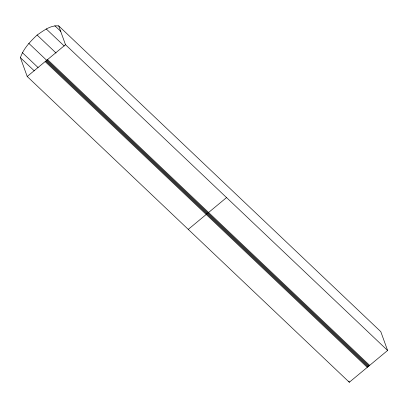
<?xml version="1.0" encoding="UTF-8"?>
<svg xmlns="http://www.w3.org/2000/svg" width="408" height="408" viewBox="0 0 408 408"><rect width="100%" height="100%" fill="white"/><g stroke="black" fill="none" stroke-linecap="round" stroke-linejoin="round"><path stroke-width="0.61" d="M20.4 57.676C23.455 48.603 30.274 41.473 37.108 35.042C43.483 30.712 50.521 25.041 58.696 25.883L380.791 331.653L387.6 350.467L349.304 382.26L27.209 76.49L20.4 57.676L34.262 70.839M27.209 76.49L65.504 44.696L58.696 25.883M188.256 229.373L226.552 197.584M54.835 25.74L60.838 31.436M65.504 44.696L387.6 350.467M46.196 28.897L64.219 46.007M37.108 35.042L56.054 53.03M47.557 59.599L369.648 365.369M46.956 60.098L369.051 365.864M28.8 43.34L46.823 60.45M46.359 60.593L368.45 366.364M45.762 61.093L367.853 366.858M45.16 61.588L367.256 367.358M22.394 52.673L38.107 67.59M348.881 381.082L349.304 382.26"/></g></svg>
